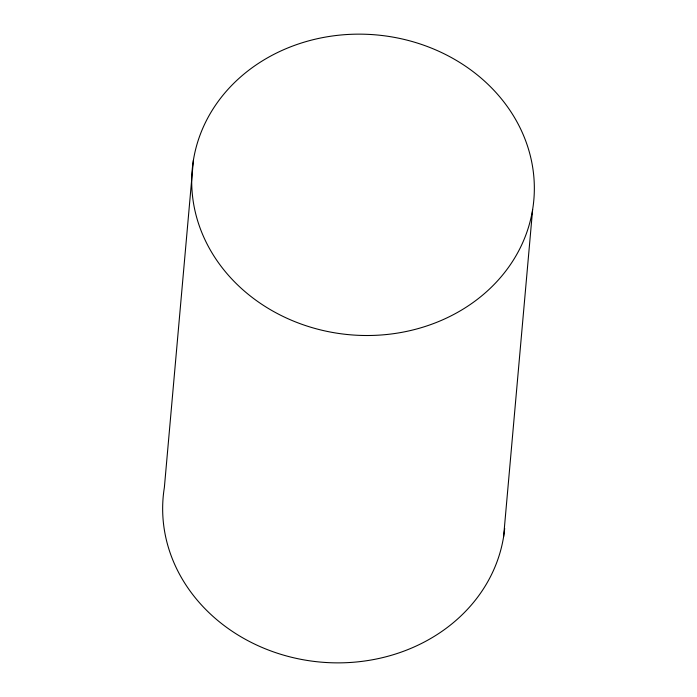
<?xml version="1.0" encoding="UTF-8"?>
<svg xmlns="http://www.w3.org/2000/svg" width="697" height="697" viewBox="0 0 697 697"><rect width="100%" height="100%" fill="white"/><g stroke="black" fill="none" stroke-linecap="round" stroke-linejoin="round"><path stroke-width="1.05" d="M193.417 160.162L164.361 487.517A171.479 150.508 5.1 0 0 314.617 661.47A171.479 150.508 5.1 0 0 504.68 528.431M503.582 536.838L532.639 209.483A171.479 150.508 5.1 0 0 299.126 43.754A171.479 150.508 5.1 0 0 257.315 301.226A171.479 150.508 5.1 0 0 532.639 209.483"/></g></svg>
